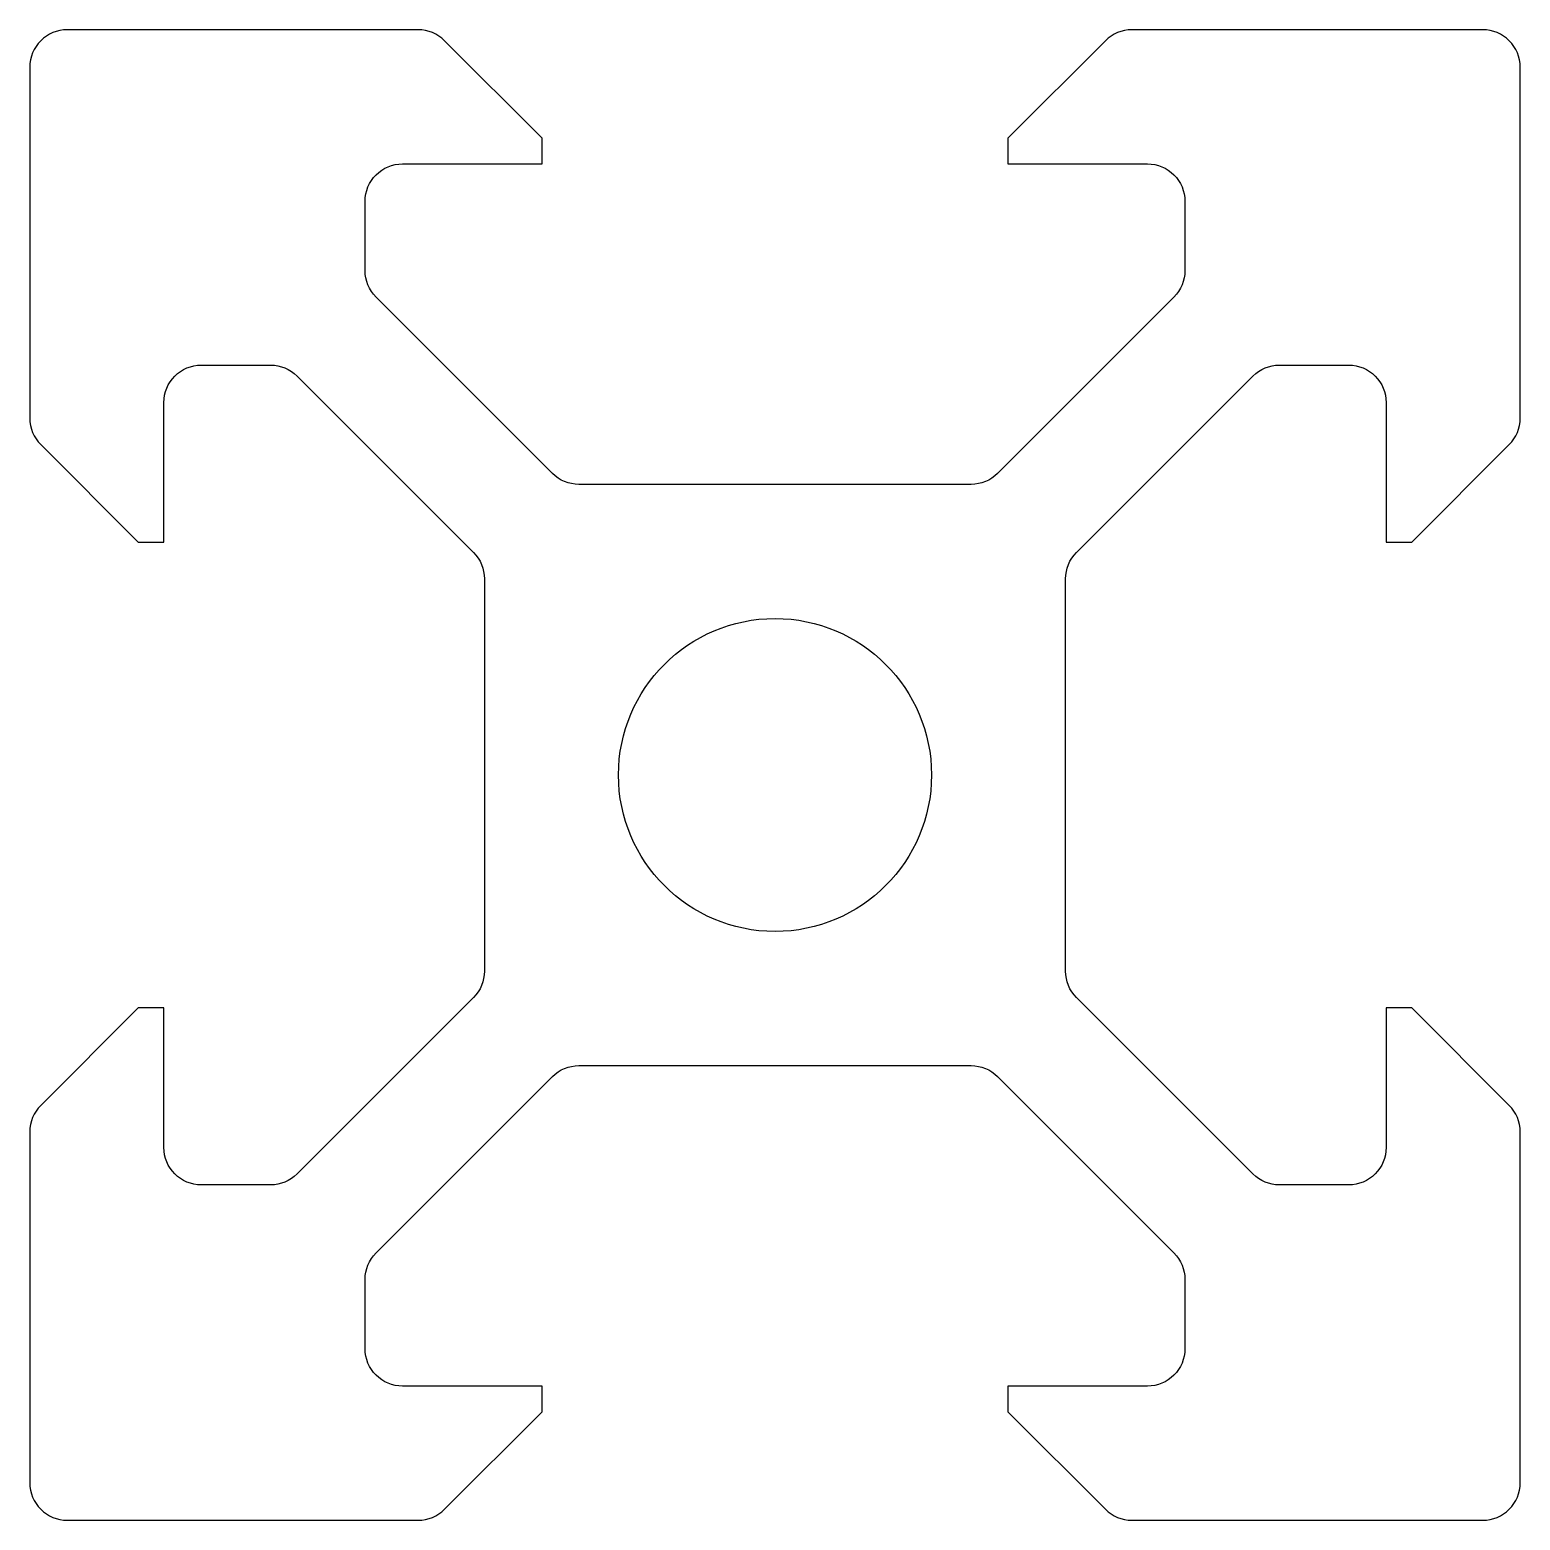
# Model space of a CAD drawing. Header units: millimetres. Extents: x 60 to 80, y -50 to -30.
import ezdxf

# ---------------------------------------------------------------- set-up
doc = ezdxf.new("R2010")
doc.units = ezdxf.units.MM
doc.layers.get('0').update_dxf_attribs({"linetype": 'CONTINUOUS'})

msp = doc.modelspace()

# ---------------------------------------------------------------- linework, layer by layer
msp.add_lwpolyline([(63.232, -45.5), (62.3, -45.5, -0.414214), (61.8, -45), (61.8, -43.125), (61.455, -43.125), (60.146, -44.434, 0.198912), (60, -44.787), (60, -49.5, 0.414214), (60.5, -50), (65.213, -50, 0.198912), (65.566, -49.854), (66.875, -48.545), (66.875, -48.2), (65, -48.2, -0.414214), (64.5, -47.7), (64.5, -46.768, -0.198912), (64.646, -46.414), (67.014, -44.046, -0.198912), (67.368, -43.9), (72.632, -43.9, -0.198912), (72.986, -44.046), (75.354, -46.414, -0.198912), (75.5, -46.768), (75.5, -47.7, -0.414214), (75, -48.2), (73.125, -48.2), (73.125, -48.545), (74.434, -49.854, 0.198912), (74.787, -50), (79.5, -50, 0.414214), (80, -49.5), (80, -44.787, 0.198912), (79.854, -44.434), (78.545, -43.125), (78.2, -43.125), (78.2, -45, -0.414214), (77.7, -45.5), (76.768, -45.5, -0.198912), (76.414, -45.354), (74.046, -42.986, -0.198912), (73.9, -42.632), (73.9, -37.368, -0.198912), (74.046, -37.014), (76.414, -34.646, -0.198912), (76.768, -34.5), (77.7, -34.5, -0.414214), (78.2, -35), (78.2, -36.875), (78.545, -36.875), (79.854, -35.566, 0.198912), (80, -35.213), (80, -30.5, 0.414214), (79.5, -30), (74.787, -30, 0.198912), (74.434, -30.146), (73.125, -31.455), (73.125, -31.8), (75, -31.8, -0.414214), (75.5, -32.3), (75.5, -33.232, -0.198912), (75.354, -33.586), (72.986, -35.954, -0.198912), (72.632, -36.1), (67.368, -36.1, -0.198912), (67.014, -35.954), (64.646, -33.586, -0.198912), (64.5, -33.232), (64.5, -32.3, -0.414214), (65, -31.8), (66.875, -31.8), (66.875, -31.455), (65.566, -30.146, 0.198912), (65.213, -30), (60.5, -30, 0.414214), (60, -30.5), (60, -35.213, 0.198912), (60.146, -35.566), (61.455, -36.875), (61.8, -36.875), (61.8, -35, -0.414214), (62.3, -34.5), (63.232, -34.5, -0.198912), (63.586, -34.646), (65.954, -37.014, -0.198912), (66.1, -37.368), (66.1, -42.632, -0.198912), (65.954, -42.986), (63.586, -45.354, -0.198912)], format="xyb", close=True)
msp.add_lwpolyline([(63.232, -45.5), (62.3, -45.5, -0.414214), (61.8, -45), (61.8, -43.125), (61.455, -43.125), (60.146, -44.434, 0.198912), (60, -44.787), (60, -49.5, 0.414214), (60.5, -50), (65.213, -50, 0.198912), (65.566, -49.854), (66.875, -48.545), (66.875, -48.2), (65, -48.2, -0.414214), (64.5, -47.7), (64.5, -46.768, -0.198912), (64.646, -46.414), (67.014, -44.046, -0.198912), (67.368, -43.9), (72.632, -43.9, -0.198912), (72.986, -44.046), (75.354, -46.414, -0.198912), (75.5, -46.768), (75.5, -47.7, -0.414214), (75, -48.2), (73.125, -48.2), (73.125, -48.545), (74.434, -49.854, 0.198912), (74.787, -50), (79.5, -50, 0.414214), (80, -49.5), (80, -44.787, 0.198912), (79.854, -44.434), (78.545, -43.125), (78.2, -43.125), (78.2, -45, -0.414214), (77.7, -45.5), (76.768, -45.5, -0.198912), (76.414, -45.354), (74.046, -42.986, -0.198912), (73.9, -42.632), (73.9, -37.368, -0.198912), (74.046, -37.014), (76.414, -34.646, -0.198912), (76.768, -34.5), (77.7, -34.5, -0.414214), (78.2, -35), (78.2, -36.875), (78.545, -36.875), (79.854, -35.566, 0.198912), (80, -35.213), (80, -30.5, 0.414214), (79.5, -30), (74.787, -30, 0.198912), (74.434, -30.146), (73.125, -31.455), (73.125, -31.8), (75, -31.8, -0.414214), (75.5, -32.3), (75.5, -33.232, -0.198912), (75.354, -33.586), (72.986, -35.954, -0.198912), (72.632, -36.1), (67.368, -36.1, -0.198912), (67.014, -35.954), (64.646, -33.586, -0.198912), (64.5, -33.232), (64.5, -32.3, -0.414214), (65, -31.8), (66.875, -31.8), (66.875, -31.455), (65.566, -30.146, 0.198912), (65.213, -30), (60.5, -30, 0.414214), (60, -30.5), (60, -35.213, 0.198912), (60.146, -35.566), (61.455, -36.875), (61.8, -36.875), (61.8, -35, -0.414214), (62.3, -34.5), (63.232, -34.5, -0.198912), (63.586, -34.646), (65.954, -37.014, -0.198912), (66.1, -37.368), (66.1, -42.632, -0.198912), (65.954, -42.986), (63.586, -45.354, -0.198912)], format="xyb", close=True)
msp.add_circle((70, -40), 2.1)
msp.add_circle((70, -40), 2.1)

doc.saveas('drawing.dxf')
